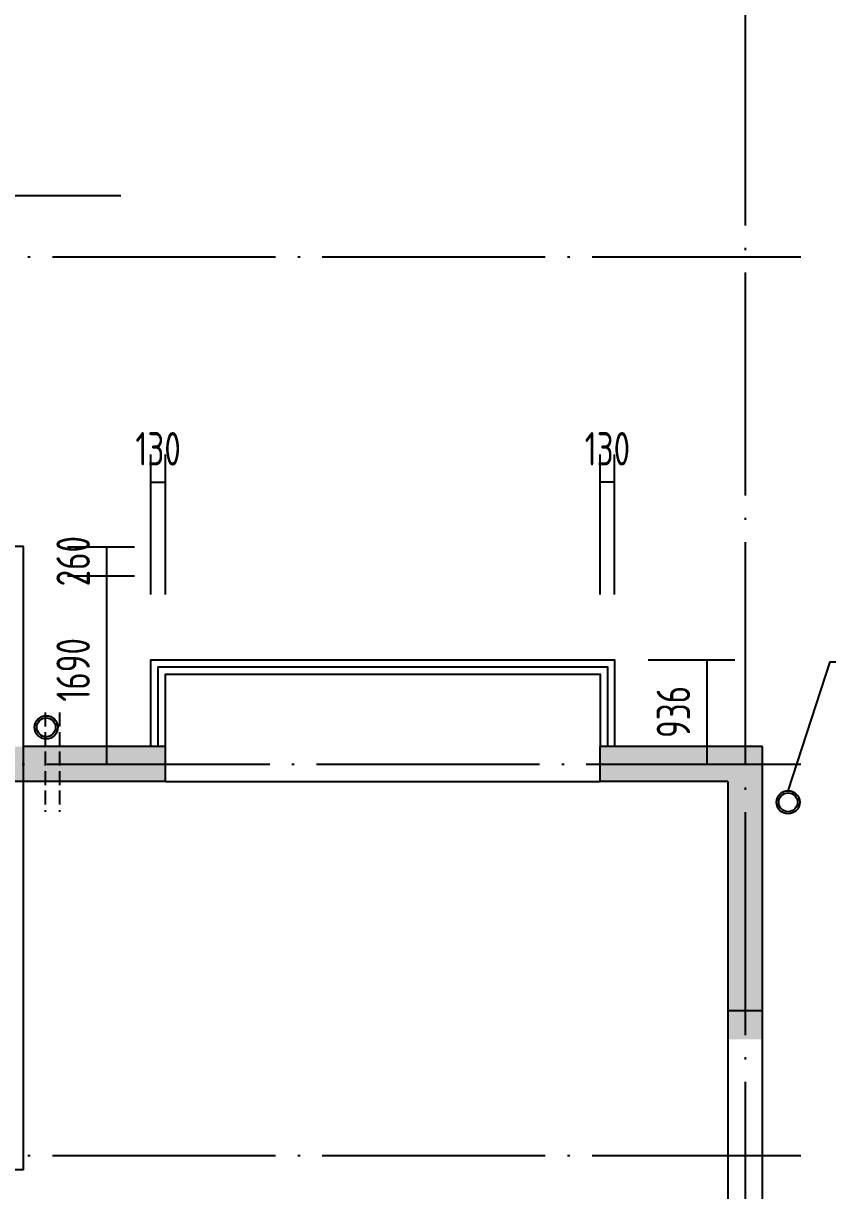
# Model space of a CAD drawing. Extents: x -726032 to 135930, y -151624 to 587044.
# Drawn here: x -649871 to -642656, y 509276 to 519746 of the extents above; entities that cross this region are included whole.
import ezdxf

# ---------------------------------------------------------------- set-up
doc = ezdxf.new("R2010")
doc.units = 0
doc.header["$LTSCALE"] = 1000
doc.header["$MEASUREMENT"] = 0
doc.linetypes.add('DASH', pattern=[0.35, 0.25, -0.1])
doc.linetypes.add('DOTE', pattern=[2.42, 2, -0.2, 0.02, -0.2])
doc.layers.get('DEFPOINTS').update_dxf_attribs({"color": 1, "linetype": 'CONTINUOUS'})
for name, color, linetype in [('COLUMN', 170, 'CONTINUOUS'), ('DOTE', 8, 'DOTE'), ('PUB_DIM', 245, 'CONTINUOUS'), ('WALL', 255, 'CONTINUOUS'), ('WINDOW', 155, 'CONTINUOUS'), ('引线', 213, 'CONTINUOUS'), ('空调', 245, 'CONTINUOUS'), ('雨水管', 20, 'CONTINUOUS')]:
    doc.layers.add(name, color=color, linetype=linetype)
doc.styles.add('DIM_FONT', font='isocp.shx', dxfattribs={"width": 0.8})
doc.dimstyles.new('DIMB', dxfattribs={"dimtxt": 300, "dimasz": 1, "dimexe": 250, "dimexo": 300, "dimgap": 150, "dimtad": 1, "dimdec": 0, "dimzin": 0, "dimdsep": 46, "dimtxsty": 'DIM_FONT', "dimcen": 0.09, "dimse2": 1, "dimclrt": 142, "dimadec": 0, "dimazin": 0, "dimtfac": 1, "dimtdec": 0, "dimtix": 1, "dimtmove": 2, "dimatfit": 3, "dimfxl": 1, "dimtolj": 1, "dimtzin": 0, "dimarcsym": 0})
doc.dimstyles.new('DIMN', dxfattribs={"dimtxt": 300, "dimasz": 1, "dimexe": 250, "dimexo": 300, "dimgap": 150, "dimtad": 1, "dimdec": 0, "dimzin": 0, "dimdsep": 46, "dimtxsty": 'DIM_FONT', "dimcen": 0.09, "dimclrt": 142, "dimadec": 0, "dimazin": 0, "dimtfac": 1, "dimtdec": 0, "dimtix": 1, "dimtmove": 2, "dimatfit": 3, "dimfxl": 1, "dimtolj": 1, "dimtzin": 0, "dimarcsym": 0})

# ---------------------------------------------------------------- blocks, each defined once
blk = doc.blocks.new('*D1412')
at = {"layer": 'DEFPOINTS', "color": 0, "transparency": 16777216}
for p in [(-644567, 514038), (-644567, 513102), (-643740, 513102)]:
    blk.add_point(p, dxfattribs=at)
at = {"layer": 'PUB_DIM', "color": 0, "lineweight": -2, "transparency": 16777216}
for p, q in [((-644267, 514038), (-643490, 514038)), ((-643740, 514037), (-643740, 513103)), ((-644267, 513102), (-643490, 513102))]:
    blk.add_line(p, q, dxfattribs=at)
at = {"layer": 'PUB_DIM', "color": 0, "transparency": 16777216}
for points in [[(-643741, 514037), (-643740, 514037), (-643740, 514038)], [(-643741, 513103), (-643740, 513103), (-643740, 513102)]]:
    blk.add_solid(points, dxfattribs=at)
at = {"layer": 'PUB_DIM', "color": 142, "transparency": 16777216, "insert": (-644040, 513570), "char_height": 300, "attachment_point": 5, "rotation": 90, "style": 'DIM_FONT'}
blk.add_mtext('\\A1;936', dxfattribs=at)
blk = doc.blocks.new('*D1419')
at = {"layer": 'DEFPOINTS', "color": 0, "transparency": 16777216}
for p in [(-649776, 515052), (-649776, 514792), (-649124, 514792)]:
    blk.add_point(p, dxfattribs=at)
at = {"layer": 'PUB_DIM', "color": 0, "lineweight": -2, "transparency": 16777216}
for p, q in [((-649476, 515052), (-648874, 515052)), ((-649124, 515053), (-649124, 515054)), ((-649124, 515052), (-649124, 514792)), ((-649476, 514792), (-648874, 514792)), ((-649124, 514791), (-649124, 514790))]:
    blk.add_line(p, q, dxfattribs=at)
at = {"layer": 'PUB_DIM', "color": 0, "transparency": 16777216}
for points in [[(-649124, 515053), (-649124, 515053), (-649124, 515052)], [(-649124, 514791), (-649124, 514791), (-649124, 514792)]]:
    blk.add_solid(points, dxfattribs=at)
at = {"layer": 'PUB_DIM', "color": 142, "transparency": 16777216, "insert": (-649424, 514922), "char_height": 300, "attachment_point": 5, "rotation": 90, "style": 'DIM_FONT'}
blk.add_mtext('\\A1;260', dxfattribs=at)
blk = doc.blocks.new('*D3840')
at = {"layer": 'DEFPOINTS', "color": 0, "transparency": 16777216}
for p in [(-649776, 514792), (-649776, 513102), (-649124, 513102)]:
    blk.add_point(p, dxfattribs=at)
at = {"layer": 'PUB_DIM', "color": 0, "lineweight": -2, "transparency": 16777216}
for p, q in [((-649476, 514792), (-648874, 514792)), ((-649124, 514791), (-649124, 513103))]:
    blk.add_line(p, q, dxfattribs=at)
at = {"layer": 'PUB_DIM', "color": 0, "transparency": 16777216}
for points in [[(-649124, 514791), (-649124, 514791), (-649124, 514792)], [(-649124, 513103), (-649124, 513103), (-649124, 513102)]]:
    blk.add_solid(points, dxfattribs=at)
at = {"layer": 'PUB_DIM', "color": 142, "transparency": 16777216, "insert": (-649424, 513947), "char_height": 300, "attachment_point": 5, "rotation": 90, "style": 'DIM_FONT'}
blk.add_mtext('\\A1;1690', dxfattribs=at)
blk = doc.blocks.new('*D1422')
at = {"layer": 'DEFPOINTS', "color": 0, "transparency": 16777216}
for p in [(-648597, 515630), (-648727, 514323), (-648597, 514323)]:
    blk.add_point(p, dxfattribs=at)
at = {"layer": 'PUB_DIM', "color": 0, "lineweight": -2, "transparency": 16777216}
for p, q in [((-648727, 514623), (-648727, 515880)), ((-648597, 514623), (-648597, 515880)), ((-648728, 515630), (-648729, 515630)), ((-648727, 515630), (-648597, 515630)), ((-648596, 515630), (-648595, 515630))]:
    blk.add_line(p, q, dxfattribs=at)
at = {"layer": 'PUB_DIM', "color": 0, "transparency": 16777216}
for points in [[(-648728, 515630), (-648728, 515630), (-648727, 515630)], [(-648596, 515630), (-648596, 515630), (-648597, 515630)]]:
    blk.add_solid(points, dxfattribs=at)
at = {"layer": 'PUB_DIM', "color": 142, "transparency": 16777216, "insert": (-648662, 515930), "char_height": 300, "attachment_point": 5, "style": 'DIM_FONT'}
blk.add_mtext('\\A1;130', dxfattribs=at)
blk = doc.blocks.new('*D1423')
at = {"layer": 'DEFPOINTS', "color": 0, "transparency": 16777216}
for p in [(-644697, 515630), (-644697, 514323), (-644567, 514323)]:
    blk.add_point(p, dxfattribs=at)
at = {"layer": 'PUB_DIM', "color": 0, "lineweight": -2, "transparency": 16777216}
for p, q in [((-644697, 514623), (-644697, 515880)), ((-644567, 514623), (-644567, 515880)), ((-644698, 515630), (-644699, 515630)), ((-644567, 515630), (-644697, 515630)), ((-644566, 515630), (-644565, 515630))]:
    blk.add_line(p, q, dxfattribs=at)
at = {"layer": 'PUB_DIM', "color": 0, "transparency": 16777216}
for points in [[(-644698, 515630), (-644698, 515630), (-644697, 515630)], [(-644566, 515630), (-644566, 515630), (-644567, 515630)]]:
    blk.add_solid(points, dxfattribs=at)
at = {"layer": 'PUB_DIM', "color": 142, "transparency": 16777216, "insert": (-644632, 515930), "char_height": 300, "attachment_point": 5, "style": 'DIM_FONT'}
blk.add_mtext('\\A1;130', dxfattribs=at)

msp = doc.modelspace()

# ---------------------------------------------------------------- linework, layer by layer
at = {"layer": 'COLUMN'}
for points in [[(-650884.9, 513258.4), (-650884.9, 512946.4), (-648596.9, 513258.4), (-648596.9, 512946.4)], [(-644696.9, 513258.4), (-644696.9, 512946.4), (-643240.9, 513258.4), (-643552.9, 512946.4)], [(-643552.9, 512946.4), (-643552.9, 510632.4), (-643240.9, 513258.4), (-643240.9, 510632.4)]]:
    msp.add_solid(points, dxfattribs=at)
at = {"layer": 'DOTE'}
for p, q in [((-643396.9, 522352), (-643396.9, 491880.4)), ((-712529.2, 517652.4), (-642897.4, 517652.4)), ((-712581.2, 513102.4), (-642897.4, 513102.4)), ((-712529.2, 509592.4), (-642897.4, 509592.4))]:
    msp.add_line(p, q, dxfattribs=at)
at = {"layer": 'WALL'}
for p, q in [((-649870.9, 515052.4), (-650182.9, 515052.4)), ((-649870.9, 509462.4), (-649870.9, 515052.4)), ((-648596.9, 513258.4), (-649870.9, 513258.4)), ((-648596.9, 512946.4), (-648596.9, 513258.4)), ((-643240.9, 513258.4), (-644696.9, 513258.4)), ((-644696.9, 512946.4), (-644696.9, 513258.4)), ((-643240.9, 503066.4), (-643240.9, 513258.4)), ((-648596.9, 512946.4), (-650884.9, 512946.4)), ((-643552.9, 512946.4), (-644696.9, 512946.4)), ((-643552.9, 512946.4), (-643552.9, 507382.4)), ((-643552.9, 510892.4), (-643240.9, 510892.4)), ((-649870.9, 509462.4), (-650884.9, 509462.4))]:
    msp.add_line(p, q, dxfattribs=at)
at = {"layer": 'WINDOW'}
msp.add_line((-648596.9, 512946.4), (-644696.9, 512946.4), dxfattribs=at)
for points in [[(-648726.9, 513258.4), (-648726.9, 514038.4), (-644566.9, 514038.4), (-644566.9, 513258.4)], [(-648661.9, 513258.4), (-648661.9, 513973.4), (-644631.9, 513973.4), (-644631.9, 513258.4)], [(-648596.9, 513258.4), (-648596.9, 513908.4), (-644696.9, 513908.4), (-644696.9, 513258.4)]]:
    msp.add_lwpolyline(points, dxfattribs=at)
at = {"layer": '引线'}
msp.add_line((-653488.6, 518203), (-648996.9, 518203), dxfattribs=at)
msp.add_lwpolyline([(-643011, 512863.6), (-642633.2, 514019.6), (-639418.2, 514019.6)], dxfattribs=at)
at = {"layer": '空调', "linetype": 'DASH', "ltscale": 0.5}
for p, q in [((-649675.9, 513564.2), (-649675.9, 512674.8)), ((-649545.9, 513564.2), (-649545.9, 512674.8))]:
    msp.add_line(p, q, dxfattribs=at)
at = {"layer": '雨水管'}
for centre, radius in [((-649666, 513431.8), 104), ((-649666, 513431.8), 84.5), ((-643011, 512759.6), 104), ((-643011, 512759.6), 84.5)]:
    msp.add_circle(centre, radius, dxfattribs=at)

# ---------------------------------------------------------------- dimensions: what is measured, and where the dimension line sits
at = {"layer": 'PUB_DIM'}
for base, p1, p2, picture, middle in [((-648596.9, 515629.8), (-648726.9, 514322.6), (-648596.9, 514322.6), '*D1422', (-648661.9, 515929.8)), ((-644696.9, 515629.8), (-644566.9, 514322.6), (-644696.9, 514322.6), '*D1423', (-644631.9, 515929.8))]:
    dim = msp.add_linear_dim(base=base, p1=p1, p2=p2, dimstyle='DIMN', dxfattribs=at)
    dim.commit()
    dim.dimension.update_dxf_attribs({"geometry": picture, "text_midpoint": middle})
for base, p1, p2, dimstyle, picture, middle in [((-649123.9, 514792.4), (-649776.3, 515052.4), (-649776.3, 514792.4), 'DIMN', '*D1419', (-649424, 514922.4)), ((-649123.9, 513102.4), (-649776.3, 514792.4), (-649776.3, 513102.4), 'DIMB', '*D3840', (-649423.9, 513947.4)), ((-643740.4, 513102.4), (-644566.9, 514038.4), (-644566.9, 513102.4), 'DIMN', '*D1412', (-644040.4, 513570.4))]:
    dim = msp.add_linear_dim(base=base, p1=p1, p2=p2, angle=270, dimstyle=dimstyle, dxfattribs=at)
    dim.commit()
    dim.dimension.update_dxf_attribs({"geometry": picture, "text_midpoint": middle})

doc.saveas('drawing.dxf')
